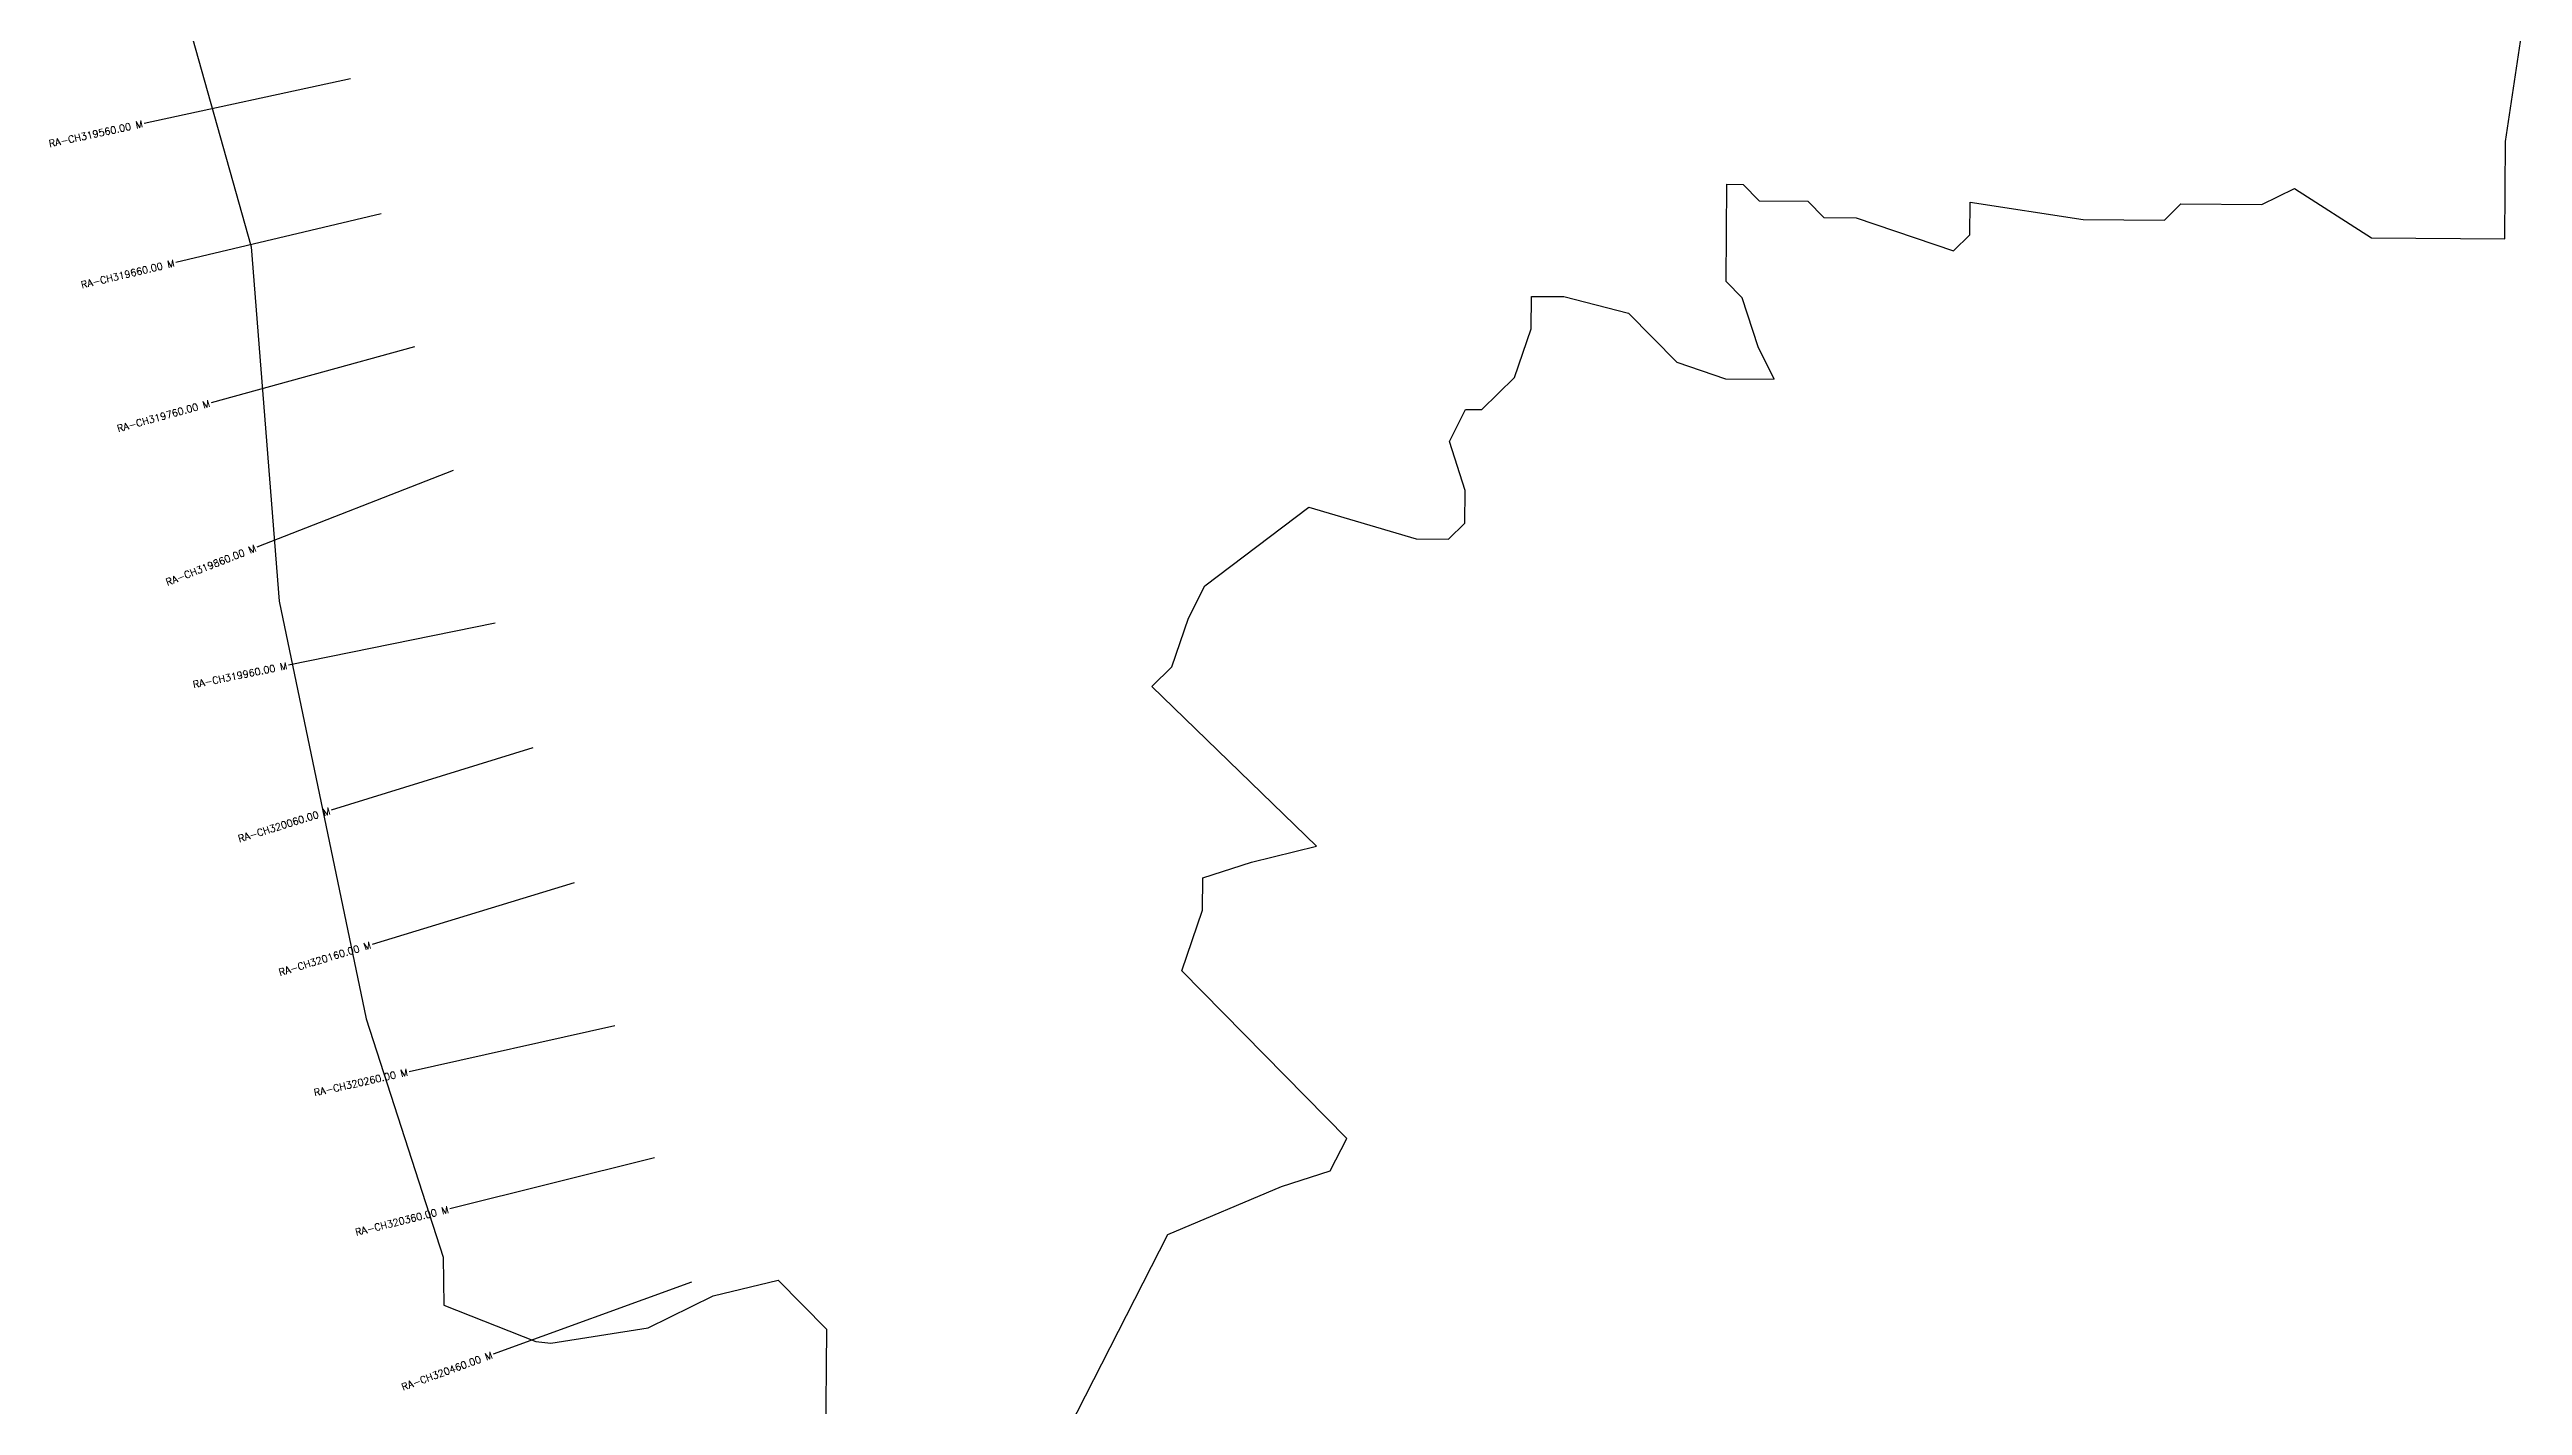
# Model space of a CAD drawing. Header units: metres. Extents: x 286359 to 289434, y 1999636 to 2003304.
# Drawn here: x 287545 to 289303, y 2000538 to 2001501 of the extents above; entities that cross this region are included whole.
import ezdxf
from ezdxf.enums import TextEntityAlignment as Align

# ---------------------------------------------------------------- set-up
doc = ezdxf.new("R2010")
doc.units = ezdxf.units.M
doc.header["$MEASUREMENT"] = 0
for name, color, linetype in [('CS', 134, 'Continuous'), ('CSMark', 6, 'Continuous'), ('VILLAGE BOUNDRY', 10, 'Continuous')]:
    doc.layers.add(name, color=color, linetype=linetype)
doc.styles.get("Standard").update_dxf_attribs({"font": 'simplex.shx'})

msp = doc.modelspace()

# ---------------------------------------------------------------- linework, layer by layer
at = {"layer": 'CS'}
for p, q in [((287759.2, 2001480.5), (287612.6, 2001448.9)), ((287781, 2001384.5), (287635.1, 2001349.9)), ((287804.8, 2001290.2), (287660.2, 2001250.3)), ((287832.4, 2001202.3), (287692.7, 2001147.7)), ((287862.2, 2001093.7), (287715.2, 2001063.8)), ((287888.9, 2001005.2), (287745.6, 2000960.8)), ((287918.2, 2000909.1), (287774.7, 2000865.5)), ((287947.3, 2000807.6), (287800.9, 2000775)), ((287975.4, 2000713.7), (287829.9, 2000677.5)), ((288001.8, 2000625.4), (287860.8, 2000574.3))]:
    msp.add_line(p, q, dxfattribs=at)
at = {"layer": 'VILLAGE BOUNDRY'}
for points in [[(287644.7, 2001517.8), (287688.6, 2001361.2), (287708.5, 2001109.3), (287770.4, 2000812.5), (287825.2, 2000643.1), (287825.6, 2000609), (287891.1, 2000583.3), (287901.6, 2000582), (287970.9, 2000593), (288017.2, 2000615.7), (288063.3, 2000626.9), (288097.7, 2000592.1), (288097, 2000511.4)], [(288258.3, 2000498.6), (288340.2, 2000659.4), (288421.1, 2000693.4), (288455.8, 2000704.6), (288467.5, 2000727.6), (288350.2, 2000846.6), (288365, 2000889.7), (288365.2, 2000912.8), (288399.8, 2000924), (288446, 2000935.2), (288329, 2001048.7), (288343.2, 2001062.8), (288355, 2001097.3), (288366.7, 2001120.2), (288440.5, 2001176.1), (288516.8, 2001153.7), (288539.8, 2001153.5), (288551.4, 2001164.9), (288551.6, 2001188), (288540.4, 2001222.7), (288552, 2001245.6), (288563.6, 2001245.5), (288586.8, 2001268.4), (288598.6, 2001302.9), (288598.8, 2001325.9), (288621.8, 2001325.8), (288667.8, 2001313.9), (288702.1, 2001279.1), (288736.6, 2001267.3), (288771.2, 2001267), (288759.9, 2001290.2), (288748.6, 2001324.8), (288737.1, 2001336.5), (288737.7, 2001405.6), (288749.2, 2001405.5), (288760.6, 2001393.9), (288795.2, 2001393.6), (288806.7, 2001382), (288829.7, 2001381.8), (288898.7, 2001358.3), (288910.3, 2001369.7), (288910.5, 2001392.8), (288991, 2001380.6), (289048.7, 2001380.2), (289060.3, 2001391.6), (289117.9, 2001391.2), (289141.1, 2001402.6), (289196, 2001367.6), (289290.6, 2001366.9), (289291.1, 2001436), (289303.3, 2001516.6)]]:
    msp.add_lwpolyline(points, dxfattribs=at)

# ---------------------------------------------------------------- texts
at = {"layer": 'CSMark'}
for s, rotation, p in [('RA-CH319560.00 M', 12.1706, (287611.6, 2001448.7)), ('RA-CH319660.00 M', 13.3309, (287634.1, 2001349.7)), ('RA-CH319760.00 M', 15.4575, (287659.2, 2001250)), ('RA-CH319860.00 M', 21.3622, (287691.8, 2001147.3)), ('RA-CH319960.00 M', 11.522, (287714.2, 2001063.6)), ('RA-CH320060.00 M', 17.2155, (287744.7, 2000960.5)), ('RA-CH320160.00 M', 16.9149, (287773.7, 2000865.2)), ('RA-CH320260.00 M', 12.5625, (287799.9, 2000774.8)), ('RA-CH320360.00 M', 13.9663, (287828.9, 2000677.2)), ('RA-CH320460.00 M', 19.9383, (287859.9, 2000573.9))]:
    msp.add_text(s, height=5, rotation=rotation, dxfattribs=at).set_placement(p, align=Align.MIDDLE_RIGHT)

doc.saveas('drawing.dxf')
